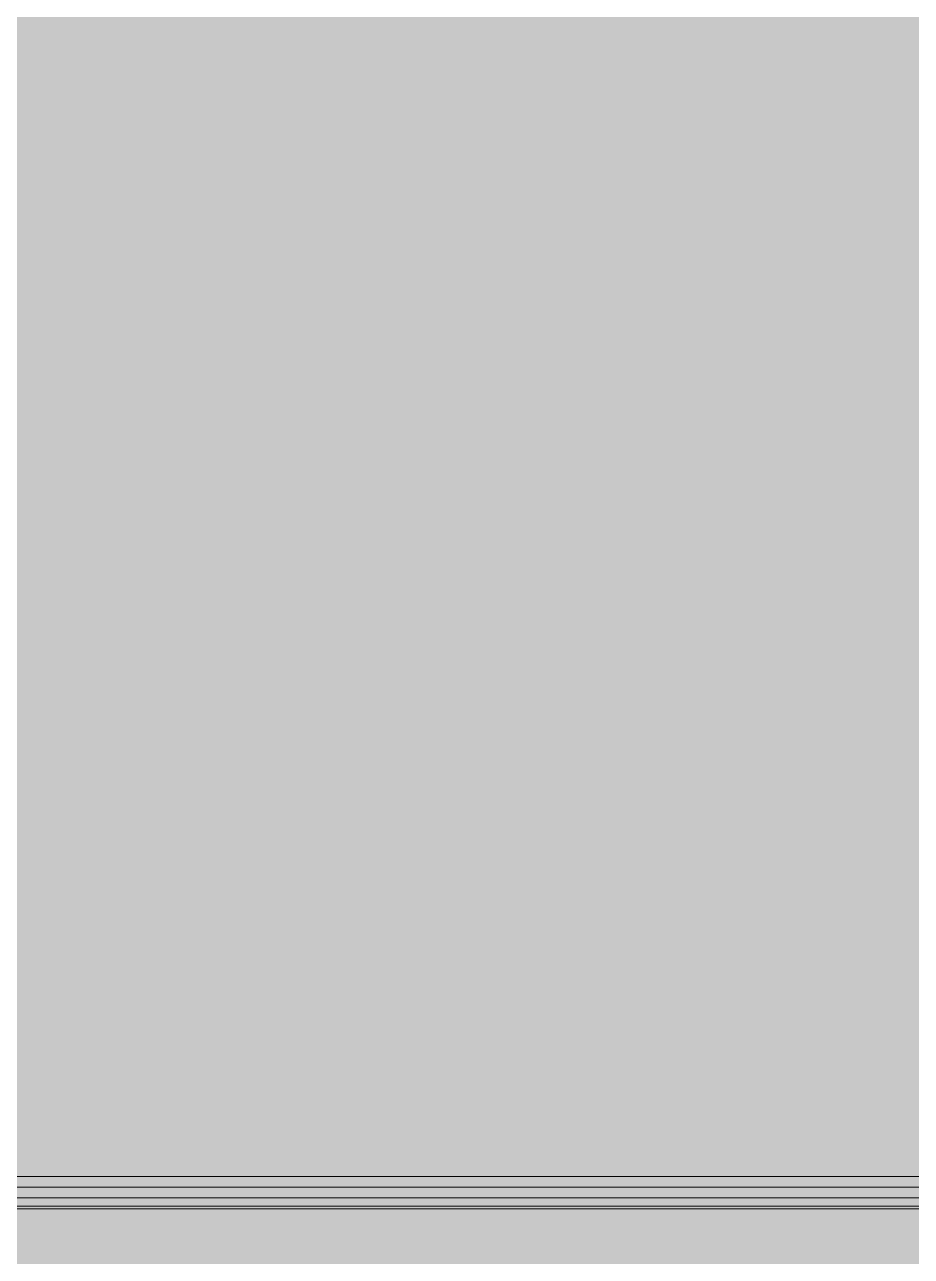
# Model space of a CAD drawing. Header units: millimetres. Extents: x -11345 to 411485, y -9810 to 73012.
# Drawn here: x 292790 to 294185, y 11793 to 13731 of the extents above; entities that cross this region are included whole.
import ezdxf

# ---------------------------------------------------------------- set-up
doc = ezdxf.new("R2010")
doc.units = ezdxf.units.MM
doc.layers.add('PDF _Ограждение', color=7, linetype='Continuous', true_color=0x7f7f7f)
doc.layers.add('PDF _Стены штриховка поверхности', color=7, linetype='Continuous', true_color=0xcacbcc)

msp = doc.modelspace()

# ---------------------------------------------------------------- hatches: boundary and pattern name
at = {"layer": 'PDF _Ограждение', "true_color": 0x373f43, "transparency": 33554559}
h = msp.add_hatch(color=149, dxfattribs=at)
h.paths.add_polyline_path([(298891.34133, 11902.08551), (298976.0021, 11885.15336), (298980.23514, 11885.15336), (298980.23514, 11872.45425), (298984.46818, 11872.45425), (298984.46818, 11868.22121), (299086.0611, 11868.22121), (299086.0611, 11919.01767), (298891.34133, 11919.01767)])
h.paths.add_polyline_path([(291851.79856, 11919.01767), (291851.79856, 11868.22121), (298971.76906, 11868.22121), (298971.76906, 11872.45425), (298967.53602, 11872.45425), (298971.76906, 11885.15336), (298878.64222, 11902.08551), (298878.64222, 11919.01767)])
at = {"layer": 'PDF _Стены штриховка поверхности', "true_color": 0xfbfbf4, "transparency": 33554687}
msp.add_hatch(color=7, dxfattribs=at).paths.add_polyline_path([(291898.36198, 14746.68728), (291898.36198, 14738.22121), (291932.22629, 14746.68728), (291961.85756, 14657.79348), (291966.09059, 14649.3274), (291915.29413, 14632.39525), (291894.12894, 14619.69613), (291872.96375, 14598.53094), (291856.0316, 14568.89967), (291856.0316, 14556.20056), (291851.79856, 14539.2684), (291851.79856, 14509.63714), (291856.0316, 14509.63714), (291856.0316, 14484.23891), (291851.79856, 14484.23891), (291851.79856, 14137.12976), (292562.949, 14137.12976), (292562.949, 14204.85838), (292567.18204, 11919.01767), (298878.64222, 11919.01767), (298878.64222, 11902.08551), (298976.0021, 11885.15336), (298971.76906, 11885.15336), (298967.53602, 11872.45425), (298971.76906, 11872.45425), (298971.76906, 11868.22121), (291851.79856, 11868.22121), (291851.79856, 11360.25661), (291856.0316, 11360.25661), (291856.0316, 11330.62534), (291851.79856, 11330.62534), (291851.79856, 10729.53389), (291856.0316, 10729.53389), (291856.0316, 10699.90262), (291851.79856, 10699.90262), (291851.79856, 10276.59879), (292567.18204, 10276.59879), (292562.949, 8016.15631), (291851.79856, 8016.15631), (291851.79856, 7575.92032), (291856.0316, 7575.92032), (291856.0316, 7546.28905), (291851.79856, 7546.28905), (291851.79856, 6945.19761), (291856.0316, 6945.19761), (291856.0316, 6915.56634), (291851.79856, 6915.56634), (291851.79856, 6314.47489), (291856.0316, 6314.47489), (291856.0316, 6284.84363), (291851.79856, 6284.84363), (291851.79856, 6276.37755), (292507.9195, 6276.37755), (292507.9195, 4079.43065), (295970.54487, 4079.43065), (295970.54487, 5391.67253), (295979.01095, 5391.67253), (295979.01095, 5108.05897), (295987.47702, 5108.05897), (295987.47702, 5412.83773), (297054.20269, 5412.83773), (297054.20269, 6123.98817), (297033.0375, 6123.98817), (297033.0375, 6094.3569), (297028.80446, 6094.3569), (297028.80446, 6123.98817), (297003.40623, 6123.98817), (297003.40623, 6128.22121), (297028.80446, 6128.22121), (297028.80446, 6157.85248), (297033.0375, 6157.85248), (297033.0375, 6526.12681), (296956.84281, 6526.12681), (296956.84281, 6589.62239), (297388.61272, 6915.56634), (297426.71006, 6945.19761), (297532.53602, 7025.62534), (297638.36198, 6945.19761), (298108.22924, 6589.62239), (298108.22924, 6526.12681), (298032.03455, 6526.12681), (298032.03455, 6157.85248), (298036.26759, 6157.85248), (298036.26759, 6128.22121), (298061.66582, 6128.22121), (298061.66582, 6123.98817), (298036.26759, 6123.98817), (298036.26759, 6094.3569), (298032.03455, 6094.3569), (298032.03455, 5412.83773), (298544.23219, 5412.83773), (298544.23219, 5497.49849), (298468.0375, 5497.49849), (298468.0375, 5535.59584), (298844.77791, 5793.81118), (298878.64222, 5772.64599), (298971.76906, 5704.91737), (298976.0021, 5704.91737), (298980.23514, 5700.68433), (299086.0611, 5700.68433), (299086.0611, 6318.70793), (298946.37083, 6318.70793), (298946.37083, 6327.17401), (299086.0611, 6327.17401), (299086.0611, 6945.19761), (298946.37083, 6945.19761), (298946.37083, 6957.89672), (299086.0611, 6957.89672), (299086.0611, 7575.92032), (298946.37083, 7575.92032), (298946.37083, 7584.3864), (299086.0611, 7584.3864), (299086.0611, 8202.41), (298946.37083, 8202.41), (298946.37083, 8215.10911), (299086.0611, 8215.10911), (299086.0611, 8833.13271), (298946.37083, 8833.13271), (298946.37083, 8841.59879), (299086.0611, 8841.59879), (299086.0611, 9459.62239), (298946.37083, 9459.62239), (298946.37083, 9472.3215), (299086.0611, 9472.3215), (299086.0611, 10090.3451), (298946.37083, 10090.3451), (298946.37083, 10098.81118), (299086.0611, 10098.81118), (299086.0611, 10716.83478), (298946.37083, 10716.83478), (298946.37083, 10729.53389), (299086.0611, 10729.53389), (299086.0611, 11347.55749), (298946.37083, 11347.55749), (298946.37083, 11356.02357), (299086.0611, 11356.02357), (299086.0611, 11868.22121), (298984.46818, 11868.22121), (298980.23514, 11872.45425), (298980.23514, 11885.15336), (298891.34133, 11902.08551), (298891.34133, 11919.01767), (299086.0611, 11919.01767), (299086.0611, 11974.04717), (298946.37083, 11974.04717), (298946.37083, 11986.74628), (299086.0611, 11986.74628), (299086.0611, 12604.76988), (298946.37083, 12604.76988), (298946.37083, 12613.23596), (299086.0611, 12613.23596), (299086.0611, 13231.25955), (298946.37083, 13235.49259), (298946.37083, 13243.95867), (299086.0611, 13243.95867), (299086.0611, 13861.98227), (298946.37083, 13861.98227), (298946.37083, 13870.44835), (299086.0611, 13870.44835), (299086.0611, 14488.47194), (298946.37083, 14492.70498), (298946.37083, 14501.17106), (299086.0611, 14501.17106), (299086.0611, 14509.63714), (299090.29413, 14547.73448), (299090.29413, 14581.59879), (299086.0611, 14581.59879), (299056.42983, 14568.89967), (299047.96375, 14594.2979), (299026.79856, 14657.79348), (299031.0316, 14657.79348), (299026.79856, 14666.25955), (299073.36198, 14683.19171), (299098.76021, 14695.89082), (299119.9254, 14717.05602), (299132.62452, 14746.68728), (299136.85756, 14755.15336), (299136.85756, 14869.4454), (299111.45933, 14924.47489), (299111.45933, 14954.10616), (292084.61567, 14954.10616), (292084.61567, 14755.15336), (292059.21744, 14767.85248), (292038.05225, 14776.31855), (291902.59502, 14844.04717), (291902.59502, 14755.15336)])

# ---------------------------------------------------------------- linework, layer by layer
at = {"layer": 'PDF _Ограждение', "color": 7, "lineweight": 9}
for points in [[(291851.79856, 11919.01767), (298878.64222, 11919.01767), (298878.64222, 11902.08551)], [(291851.79856, 11902.08551), (298878.64222, 11902.08551), (298971.76906, 11885.15336)], [(291851.79856, 11885.15336), (298971.76906, 11885.15336), (298967.53602, 11872.45425)], [(298971.76906, 11872.45425), (298967.53602, 11872.45425), (291851.79856, 11872.45425), (298971.76906, 11872.45425), (298971.76906, 11868.22121), (291851.79856, 11868.22121)]]:
    msp.add_lwpolyline(points, dxfattribs=at)

doc.saveas('drawing.dxf')
